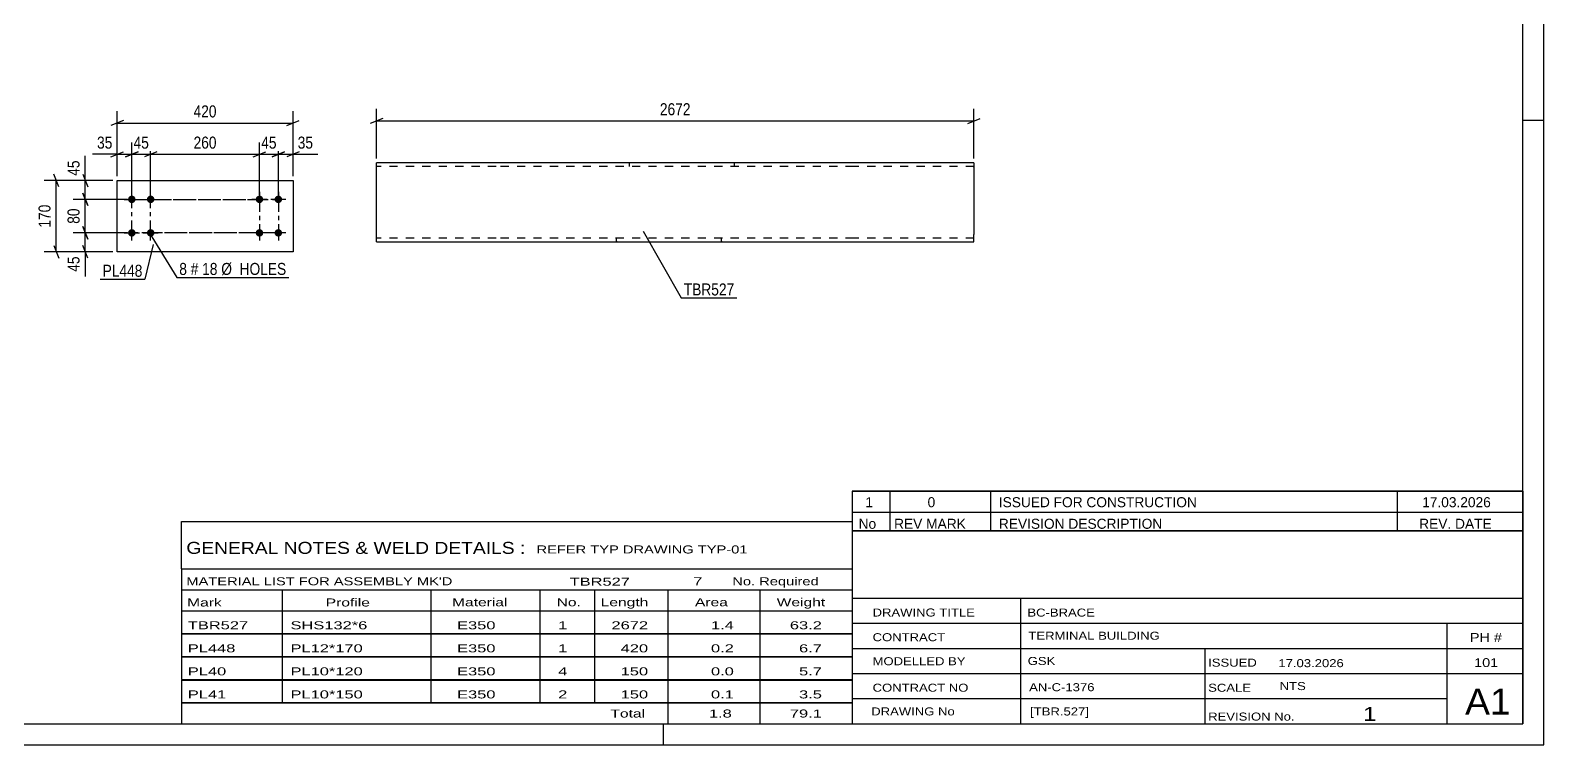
# Model space of a CAD drawing. Header units: millimetres. Extents: x 0 to 594, y 0 to 420.
# Drawn here: x 232.9 to 594, y 0 to 170.5 of the extents above; entities that cross this region are included whole.
import ezdxf

# ---------------------------------------------------------------- set-up
doc = ezdxf.new("R2010")
doc.units = ezdxf.units.MM
doc.linetypes.add('DXK_LINE_DOT2', pattern=[3.9198, 1.9599, -1.9599])
doc.linetypes.add('DXK_LINE_DOT3', pattern=[5.9187, 2.979, -0.9799, 0.9799, -0.9799])
doc.styles.add('Arial Narrow', font='ARIALN.TTF', dxfattribs={"height": 0.2})

# ---------------------------------------------------------------- blocks, each defined once
blk = doc.blocks.new('Unknown-582682701-1128')
at = {"color": 5, "linetype": 'Continuous'}
for p, q in [((594, 0), (594, 420)), ((589, 5), (589, 415)), ((594, 149), (589, 149)), ((5, 5), (589, 5)), ((384, 0), (384, 5)), ((0, 0), (594, 0))]:
    blk.add_line(p, q, dxfattribs=at)
blk = doc.blocks.new('Bolt-582682701-4211 - 4209')
at = {"linetype": 'Continuous'}
for points in [[(287.6, 129.28, -1), (287.6, 131.08, -1)], [(292.1, 129.28, -1), (292.1, 131.08, -1)], [(287.6, 121.28, -1), (287.6, 123.08, -1)], [(292.1, 121.28, -1), (292.1, 123.08, -1)]]:
    blk.add_hatch(color=1, dxfattribs=at).paths.add_polyline_path(points)
at = {"color": 1, "linetype": 'Continuous'}
for p, q in [((289.4, 130.18), (285.8, 130.18)), ((287.6, 131.98), (287.6, 128.38)), ((293.9, 130.18), (290.3, 130.18)), ((292.1, 131.98), (292.1, 128.38)), ((287.6, 123.98), (287.6, 120.38)), ((292.1, 123.98), (292.1, 120.38)), ((289.4, 122.18), (285.8, 122.18)), ((293.9, 122.18), (290.3, 122.18))]:
    blk.add_line(p, q, dxfattribs=at)
blk = doc.blocks.new('Part-582682701-4210 - 4209')
at = {"color": 2, "linetype": 'Continuous'}
for p, q in [((253.64, 134.68), (295.6, 134.68)), ((253.64, 117.68), (253.64, 134.68)), ((295.6, 134.68), (295.6, 117.68)), ((295.6, 117.68), (253.64, 117.68))]:
    blk.add_line(p, q, dxfattribs=at)
blk = doc.blocks.new('Bolt-582682701-4212 - 4209')
at = {"linetype": 'Continuous'}
for points in [[(257.14, 131.08, -1), (257.14, 129.28, -1)], [(261.64, 131.08, -1), (261.64, 129.28, -1)], [(257.14, 123.08, -1), (257.14, 121.28, -1)], [(261.64, 123.08, -1), (261.64, 121.28, -1)]]:
    blk.add_hatch(color=1, dxfattribs=at).paths.add_polyline_path(points)
at = {"color": 1, "linetype": 'Continuous'}
for p, q in [((255.34, 130.18), (258.94, 130.18)), ((257.14, 128.38), (257.14, 131.98)), ((259.84, 130.18), (263.44, 130.18)), ((261.64, 128.38), (261.64, 131.98)), ((257.14, 120.38), (257.14, 123.98)), ((261.64, 120.38), (261.64, 123.98)), ((255.34, 122.18), (258.94, 122.18)), ((259.84, 122.18), (263.44, 122.18))]:
    blk.add_line(p, q, dxfattribs=at)
blk = doc.blocks.new('Part-582682701-1532 - 1515')
at = {"color": 2, "linetype": 'Continuous'}
for p, q in [((344.08, 138.91), (315.51, 138.91)), ((315.51, 120.18), (315.51, 138.91)), ((429.4, 138.91), (344.18, 138.91)), ((458.07, 138.91), (429.5, 138.91)), ((458.07, 138.91), (458.07, 121.77)), ((315.51, 120.05), (315.51, 120.18)), ((315.51, 120.05), (344.08, 120.05)), ((344.18, 120.05), (429.4, 120.05)), ((429.5, 120.05), (458.07, 120.05)), ((458.07, 120.05), (458.07, 121.77))]:
    blk.add_line(p, q, dxfattribs=at)
at = {"color": 7, "linetype": 'DXK_LINE_DOT2'}
for p, q in [((344.08, 138.05), (315.51, 138.05)), ((429.4, 138.05), (344.18, 138.05)), ((375.77, 138.91), (375.77, 138.05)), ((400.83, 138.91), (400.83, 138.05)), ((458.07, 138.05), (429.5, 138.05)), ((458.07, 138.05), (458.07, 137.99)), ((458.07, 137.99), (458.07, 138.05)), ((458.07, 137.85), (458.07, 137.99)), ((458.07, 137.99), (458.07, 137.85)), ((315.51, 120.91), (315.51, 120.97)), ((344.08, 120.91), (315.51, 120.91)), ((429.4, 120.91), (344.18, 120.91)), ((372.75, 120.05), (372.75, 120.91)), ((372.75, 120.18), (372.75, 120.05)), ((397.8, 120.05), (397.8, 120.91)), ((397.8, 120.18), (397.8, 120.05)), ((458.07, 120.91), (429.5, 120.91)), ((458.07, 120.97), (458.07, 121.44)), ((458.07, 120.91), (458.07, 120.97))]:
    blk.add_line(p, q, dxfattribs=at)
blk = doc.blocks.new('Rectangle-582682701-4396 - 4209')
at = {"color": 1, "linetype": 'DXK_LINE_DOT3'}
blk.add_lwpolyline([(257.14, 130.18), (292.1, 130.18), (292.1, 122.18), (257.14, 122.18), (257.14, 130.18)], close=True, dxfattribs=at)
blk = doc.blocks.new('Rectangle-582682701-4406 - 4209')
at = {"color": 1, "linetype": 'DXK_LINE_DOT3'}
blk.add_lwpolyline([(261.64, 130.18), (287.6, 130.18), (287.6, 122.18), (261.64, 122.18), (261.64, 130.18)], close=True, dxfattribs=at)
blk = doc.blocks.new('StraightDimension-582682701-4468 - 4209')
at = {"color": 7, "linetype": 'Continuous'}
for p, q in [((255.14, 148.99), (252.14, 147.79)), ((253.64, 135.68), (253.64, 151.24)), ((253.64, 148.39), (295.6, 148.39)), ((294.1, 147.79), (297.1, 148.99)), ((295.6, 135.68), (295.6, 151.24))]:
    blk.add_line(p, q, dxfattribs=at)
at = {"color": 0}
blk.add_wipeout([(277.96, 149.14), (277.96, 153.34), (271.27, 153.34), (271.27, 149.14)], dxfattribs=at)
at = {"color": 3, "style": 'Arial Narrow'}
blk.add_text('420', height=2.863, dxfattribs=at).set_placement((271.87, 149.74))
blk = doc.blocks.new('StraightDimension-582682701-4247 - 4209')
at = {"color": 7, "linetype": 'Continuous'}
for p, q in [((252.64, 134.68), (243.17, 134.68)), ((245.42, 136.18), (246.62, 133.18)), ((246.02, 130.18), (246.02, 134.68)), ((256.14, 130.18), (243.17, 130.18)), ((246.62, 128.68), (245.42, 131.68))]:
    blk.add_line(p, q, dxfattribs=at)
at = {"color": 0}
blk.add_wipeout([(245.27, 140.06), (241.07, 140.06), (241.07, 135.21), (245.27, 135.21)], dxfattribs=at)
at = {"color": 7, "linetype": 'Continuous'}
blk.add_line((246.02, 134.68), (246.02, 140.59), dxfattribs=at)
blk.add_line((246.02, 134.68), (246.02, 140.59), dxfattribs=at)
at = {"color": 3, "style": 'Arial Narrow'}
blk.add_text('45', height=2.863, rotation=90.0002, dxfattribs=at).set_placement((244.67, 135.81))
blk = doc.blocks.new('StraightDimension-582682701-4248 - 4209')
at = {"color": 7, "linetype": 'Continuous'}
for p, q in [((256.14, 130.18), (243.17, 130.18)), ((245.42, 131.68), (246.62, 128.68)), ((246.02, 122.18), (246.02, 130.18)), ((246.62, 120.68), (245.42, 123.68)), ((256.14, 122.18), (243.17, 122.18))]:
    blk.add_line(p, q, dxfattribs=at)
at = {"color": 0}
blk.add_wipeout([(245.27, 128.61), (241.07, 128.61), (241.07, 123.75), (245.27, 123.75)], dxfattribs=at)
at = {"color": 3, "style": 'Arial Narrow'}
blk.add_text('80', height=2.863, rotation=90.0002, dxfattribs=at).set_placement((244.67, 124.35))
blk = doc.blocks.new('StraightDimension-582682701-4249 - 4209')
at = {"color": 7, "linetype": 'Continuous'}
for p, q in [((245.42, 123.68), (246.62, 120.68)), ((256.14, 122.18), (243.17, 122.18)), ((246.62, 116.18), (245.42, 119.18)), ((246.02, 117.68), (246.02, 122.18)), ((252.64, 117.68), (243.17, 117.68))]:
    blk.add_line(p, q, dxfattribs=at)
at = {"color": 0}
blk.add_wipeout([(245.27, 117.16), (241.07, 117.16), (241.07, 112.3), (245.27, 112.3)], dxfattribs=at)
at = {"color": 7, "linetype": 'Continuous'}
blk.add_line((246.02, 117.68), (246.02, 111.78), dxfattribs=at)
blk.add_line((246.02, 117.68), (246.02, 111.78), dxfattribs=at)
at = {"color": 3, "style": 'Arial Narrow'}
blk.add_text('45', height=2.863, rotation=90.0002, dxfattribs=at).set_placement((244.67, 112.9))
blk = doc.blocks.new('StraightDimension-582682701-4263 - 4209')
at = {"color": 7, "linetype": 'Continuous'}
for p, q in [((252.64, 134.68), (236.25, 134.68)), ((239.7, 133.18), (238.5, 136.18)), ((239.1, 117.68), (239.1, 134.68)), ((238.5, 119.18), (239.7, 116.18)), ((252.64, 117.68), (236.25, 117.68))]:
    blk.add_line(p, q, dxfattribs=at)
at = {"color": 0}
blk.add_wipeout([(238.35, 129.52), (234.15, 129.52), (234.15, 122.84), (238.35, 122.84)], dxfattribs=at)
at = {"color": 3, "style": 'Arial Narrow'}
blk.add_text('170', height=2.863, rotation=90.0002, dxfattribs=at).set_placement((237.75, 123.44))
blk = doc.blocks.new('StraightDimension-582682701-4417 - 4209')
at = {"color": 7, "linetype": 'Continuous'}
for p, q in [((290.6, 140.34), (293.6, 141.54)), ((292.1, 131.18), (292.1, 143.79)), ((292.1, 140.94), (295.6, 140.94)), ((297.1, 141.54), (294.1, 140.34)), ((295.6, 135.68), (295.6, 143.79))]:
    blk.add_line(p, q, dxfattribs=at)
at = {"color": 0}
blk.add_wipeout([(300.98, 141.69), (300.98, 145.89), (296.12, 145.89), (296.12, 141.69)], dxfattribs=at)
at = {"color": 7, "linetype": 'Continuous'}
blk.add_line((295.6, 140.94), (301.5, 140.94), dxfattribs=at)
blk.add_line((295.6, 140.94), (301.5, 140.94), dxfattribs=at)
at = {"color": 3, "style": 'Arial Narrow'}
blk.add_text('35', height=2.863, dxfattribs=at).set_placement((296.72, 142.29))
blk = doc.blocks.new('StraightDimension-582682701-4418 - 4209')
at = {"color": 7, "linetype": 'Continuous'}
for p, q in [((286.1, 140.34), (289.1, 141.54)), ((287.6, 131.18), (287.6, 143.79)), ((287.6, 140.94), (292.1, 140.94)), ((293.6, 141.54), (290.6, 140.34)), ((292.1, 131.18), (292.1, 143.79))]:
    blk.add_line(p, q, dxfattribs=at)
at = {"color": 0}
blk.add_wipeout([(292.27, 141.69), (292.27, 145.89), (287.42, 145.89), (287.42, 141.69)], dxfattribs=at)
at = {"color": 3, "style": 'Arial Narrow'}
blk.add_text('45', height=2.863, dxfattribs=at).set_placement((288.02, 142.29))
blk = doc.blocks.new('StraightDimension-582682701-4419 - 4209')
at = {"color": 7, "linetype": 'Continuous'}
for p, q in [((263.14, 141.54), (260.14, 140.34)), ((261.64, 131.18), (261.64, 143.79)), ((261.64, 140.94), (287.6, 140.94)), ((286.1, 140.34), (289.1, 141.54)), ((287.6, 131.18), (287.6, 143.79))]:
    blk.add_line(p, q, dxfattribs=at)
at = {"color": 0}
blk.add_wipeout([(277.96, 141.69), (277.96, 145.89), (271.27, 145.89), (271.27, 141.69)], dxfattribs=at)
at = {"color": 3, "style": 'Arial Narrow'}
blk.add_text('260', height=2.863, dxfattribs=at).set_placement((271.87, 142.29))
blk = doc.blocks.new('StraightDimension-582682701-4420 - 4209')
at = {"color": 7, "linetype": 'Continuous'}
for p, q in [((255.64, 140.34), (258.64, 141.54)), ((257.14, 131.18), (257.14, 143.79)), ((257.14, 140.94), (261.64, 140.94)), ((263.14, 141.54), (260.14, 140.34)), ((261.64, 131.18), (261.64, 143.79))]:
    blk.add_line(p, q, dxfattribs=at)
at = {"color": 0}
blk.add_wipeout([(261.81, 141.69), (261.81, 145.89), (256.96, 145.89), (256.96, 141.69)], dxfattribs=at)
at = {"color": 3, "style": 'Arial Narrow'}
blk.add_text('45', height=2.863, dxfattribs=at).set_placement((257.56, 142.29))
blk = doc.blocks.new('StraightDimension-582682701-4421 - 4209')
at = {"color": 7, "linetype": 'Continuous'}
for p, q in [((252.14, 140.34), (255.14, 141.54)), ((253.64, 135.68), (253.64, 143.79)), ((253.64, 140.94), (257.14, 140.94)), ((258.64, 141.54), (255.64, 140.34)), ((257.14, 131.18), (257.14, 143.79))]:
    blk.add_line(p, q, dxfattribs=at)
at = {"color": 0}
blk.add_wipeout([(253.11, 141.69), (253.11, 145.89), (248.25, 145.89), (248.25, 141.69)], dxfattribs=at)
at = {"color": 7, "linetype": 'Continuous'}
blk.add_line((253.64, 140.94), (247.73, 140.94), dxfattribs=at)
blk.add_line((253.64, 140.94), (247.73, 140.94), dxfattribs=at)
at = {"color": 3, "style": 'Arial Narrow'}
blk.add_text('35', height=2.863, dxfattribs=at).set_placement((248.85, 142.29))
blk = doc.blocks.new('StraightDimension-582682701-4482 - 1515')
at = {"color": 7, "linetype": 'Continuous'}
for p, q in [((315.51, 139.91), (315.51, 151.76)), ((458.07, 139.91), (458.07, 151.76)), ((317.01, 149.51), (314.01, 148.31)), ((315.51, 148.91), (458.07, 148.91)), ((456.57, 148.31), (459.57, 149.51))]:
    blk.add_line(p, q, dxfattribs=at)
at = {"color": 0}
blk.add_wipeout([(391.04, 149.66), (391.04, 153.86), (382.53, 153.86), (382.53, 149.66)], dxfattribs=at)
at = {"color": 3, "style": 'Arial Narrow'}
blk.add_text('2672', height=2.863, dxfattribs=at).set_placement((383.13, 150.26))
blk = doc.blocks.new('Unknown-582682701-4611')
at = {"color": 7, "linetype": 'Continuous'}
for p, q in [((429, 51.05), (429, 5)), ((429, 51.05), (589, 51.05)), ((589, 51), (589, 5)), ((429, 35), (589, 35)), ((469.14, 35), (469.14, 5)), ((429, 29), (589, 29)), ((571, 5.05), (571, 29.05)), ((429, 23), (589, 23)), ((513.14, 23), (513.14, 5)), ((429, 17), (589, 17)), ((429, 11), (571, 11)), ((429, 5), (589, 5))]:
    blk.add_line(p, q, dxfattribs=at)
at = {"color": 7, "style": 'Arial Narrow'}
for s, height, width, p in [('DRAWING TITLE', 1.9089, 1.425378, (433.88, 30.61)), ('BC-BRACE', 1.909, 1.425378, (470.81, 30.59)), ('CONTRACT', 1.909, 1.425378, (433.88, 24.71)), ('TERMINAL BUILDING', 1.9089, 1.425378, (471.06, 25.07)), ('MODELLED BY', 1.9089, 1.425378, (433.88, 18.98)), ('GSK', 1.909, 1.425378, (470.88, 19.04)), ('ISSUED', 1.909, 1.425378, (513.94, 18.64)), ('17.03.2026', 1.909, 1.425378, (530.69, 18.52)), ('CONTRACT NO', 1.9089, 1.425378, (433.88, 12.66)), ('AN-C-1376', 1.909, 1.425378, (471.23, 12.78)), ('SCALE', 1.909, 1.425378, (513.94, 12.65)), ('A1', 6.204, 1.25, (575.24, 7.2)), ('DRAWING No', 1.909, 1.425378, (433.56, 7)), ('[TBR.527]', 1.909, 1.425378, (471.46, 6.99)), ('REVISION No.', 1.9089, 1.425378, (513.94, 5.77)), ('1', 3.34, 1.5, (550.91, 5.68))]:
    blk.add_text(s, height=height, dxfattribs=dict(at, width=width)).set_placement(p)
at = {"color": 7, "linetype": 'Continuous', "style": 'Arial Narrow'}
for s, height, width, p in [('PH #', 2.1, 1.42538, (576.4, 24.55)), ('101', 2.1, 1.42538, (577.41, 18.55)), ('NTS', 1.909, 1.425378, (531, 13.05))]:
    blk.add_text(s, height=height, dxfattribs=dict(at, width=width)).set_placement(p)
blk = doc.blocks.new('Unknown-582682701-4612')
at = {"color": 7, "linetype": 'Continuous'}
for p, q in [((429, 60.55), (589, 60.55)), ((589, 60.55), (429, 60.55)), ((429, 60.55), (429, 55.55)), ((438, 60.55), (438, 55.55)), ((462, 60.55), (462, 55.55)), ((559, 60.55), (559, 55.55)), ((589, 60.55), (589, 55.55)), ((429, 55.55), (589, 55.55)), ((429, 55.55), (429, 51.05)), ((429, 55.55), (589, 55.55)), ((438, 55.55), (438, 51.05)), ((462, 55.55), (462, 51.05)), ((559, 55.55), (559, 51.05)), ((589, 55.55), (589, 51.05)), ((589, 51.05), (429, 51.05))]:
    blk.add_line(p, q, dxfattribs=at)
at = {"color": 7, "linetype": 'Continuous', "style": 'Arial Narrow'}
for s, height, width, p in [('1', 2.39, 1.196471, (432.16, 56.7)), ('0', 2.39, 1.196471, (447, 56.7)), ('ISSUED FOR CONSTRUCTION', 2.3861, 1.196471, (464, 56.7)), ('17.03.2026', 2.386, 1.196471, (565, 56.7)), ('No', 2.386, 1.2, (430.54, 51.55)), ('REV MARK', 2.386, 1.2, (439, 51.55)), ('REVISION DESCRIPTION', 2.3861, 1.2, (464, 51.55)), ('REV. DATE', 2.386, 1.2, (564.28, 51.55))]:
    blk.add_text(s, height=height, dxfattribs=dict(at, width=width)).set_placement(p)
blk = doc.blocks.new('Unknown-582682701-4613')
at = {"color": 7, "linetype": 'Continuous'}
for p, q in [((269, 53.25), (429, 53.25)), ((269, 42), (269, 53.25)), ((429, 53.25), (429, 42)), ((269, 42), (429, 42)), ((269, 42), (269, 37)), ((429, 42), (429, 37)), ((269, 37), (429, 37)), ((269, 37), (269, 32)), ((293, 37), (293, 32)), ((328.5, 37), (328.5, 32)), ((354.5, 37), (354.5, 32)), ((367.5, 37), (367.5, 32)), ((385, 37), (385, 32)), ((407, 37), (407, 32)), ((429, 37), (429, 32)), ((269, 32), (429, 32)), ((269, 31.95), (269, 26.55)), ((269, 31.95), (429, 31.95)), ((293, 32), (293, 26.5)), ((328.5, 32), (328.5, 26.5)), ((354.5, 32), (354.5, 26.5)), ((367.5, 32), (367.5, 26.5)), ((385, 32), (385, 26.5)), ((407, 32), (407, 26.5)), ((429, 31.95), (429, 26.55)), ((269, 26.55), (429, 26.55)), ((269, 26.45), (269, 21.05)), ((269, 26.45), (429, 26.45)), ((293, 26.5), (293, 21)), ((328.5, 26.5), (328.5, 21)), ((354.5, 26.5), (354.5, 21)), ((367.5, 26.5), (367.5, 21)), ((385, 26.5), (385, 21)), ((407, 26.5), (407, 21)), ((429, 26.45), (429, 21.05)), ((269, 21.05), (429, 21.05)), ((269, 20.95), (269, 15.55)), ((269, 20.95), (429, 20.95)), ((293, 21), (293, 15.5)), ((328.5, 21), (328.5, 15.5)), ((354.5, 21), (354.5, 15.5)), ((367.5, 21), (367.5, 15.5)), ((385, 21), (385, 15.5)), ((407, 21), (407, 15.5)), ((429, 20.95), (429, 15.55)), ((269, 15.55), (429, 15.55)), ((269, 15.45), (269, 10.05)), ((269, 15.45), (429, 15.45)), ((293, 15.5), (293, 10)), ((328.5, 15.5), (328.5, 10)), ((354.5, 15.5), (354.5, 10)), ((367.5, 15.5), (367.5, 10)), ((385, 15.5), (385, 10)), ((407, 15.5), (407, 10)), ((429, 15.45), (429, 10.05)), ((269, 10.05), (429, 10.05)), ((269, 10), (429, 10)), ((269, 10), (269, 5)), ((385, 10), (385, 5)), ((407, 10), (407, 5)), ((429, 10), (429, 5)), ((269, 5), (429, 5))]:
    blk.add_line(p, q, dxfattribs=at)
at = {"color": 7, "style": 'Arial Narrow'}
for s, height, width, p in [('GENERAL NOTES & WELD DETAILS :', 2.8633, 1.4, (270.15, 45.56)), ('REFER TYP DRAWING TYP-01', 1.9089, 1.6, (353.7, 45.66)), ("MATERIAL LIST FOR ASSEMBLY MK'D", 1.9089, 1.6, (270.15, 38.06)), ('TBR527', 1.909, 1.794707, (361.59, 37.97)), ('7', 1.91, 1.794707, (391.08, 38.06)), ('No. Required', 1.9089, 1.6, (400.41, 38.06)), ('Mark', 1.909, 1.7, (270.34, 33)), ('Profile', 1.909, 1.7, (303.41, 33)), ('Material', 1.909, 1.7, (333.54, 33.06)), ('No.', 1.909, 1.7, (358.5, 33.06)), ('Length', 1.909, 1.7, (369, 33.06)), ('Area', 1.909, 1.7, (391.5, 33.06)), ('Weight', 1.909, 1.7, (411, 33.06))]:
    blk.add_text(s, height=height, dxfattribs=dict(at, width=width)).set_placement(p)
at = {"color": 7, "linetype": 'Continuous', "style": 'Arial Narrow'}
for s, height, width, p in [('TBR527', 1.909, 1.794707, (270.5, 27.56)), ('SHS132*6', 1.909, 1.794707, (295, 27.56)), ('E350', 1.909, 1.794707, (334.74, 27.56)), ('1', 1.91, 1.794707, (358.86, 27.56)), ('2672', 1.909, 1.794707, (371.58, 27.56)), ('1.4', 1.909, 1.794707, (395.32, 27.56)), ('63.2', 1.909, 1.794707, (414.14, 27.56)), ('PL448', 1.909, 1.794707, (270.5, 22.06)), ('PL12*170', 1.909, 1.794707, (295, 22.06)), ('E350', 1.909, 1.794707, (334.74, 22.06)), ('1', 1.91, 1.794707, (358.86, 22.06)), ('420', 1.909, 1.794707, (373.77, 22.06)), ('0.2', 1.909, 1.794707, (395.32, 22.06)), ('6.7', 1.909, 1.794707, (416.33, 22.06)), ('PL40', 1.909, 1.794707, (270.5, 16.56)), ('PL10*120', 1.909, 1.794707, (295, 16.56)), ('E350', 1.909, 1.794707, (334.74, 16.56)), ('4', 1.91, 1.794707, (358.86, 16.56)), ('150', 1.909, 1.794707, (373.77, 16.56)), ('0.0', 1.909, 1.794707, (395.32, 16.56)), ('5.7', 1.909, 1.794707, (416.33, 16.56)), ('PL41', 1.909, 1.794707, (270.5, 11.06)), ('PL10*150', 1.909, 1.794707, (295, 11.06)), ('E350', 1.909, 1.794707, (334.74, 11.06)), ('2', 1.91, 1.794707, (358.86, 11.06)), ('150', 1.909, 1.794707, (373.77, 11.06)), ('0.1', 1.909, 1.794707, (395.32, 11.06)), ('3.5', 1.909, 1.794707, (416.33, 11.06)), ('Total', 1.909, 1.7, (371.33, 6.5)), ('1.8', 1.909, 1.794707, (394.83, 6.5)), ('79.1', 1.909, 1.794707, (414.14, 6.5))]:
    blk.add_text(s, height=height, dxfattribs=dict(at, width=width)).set_placement(p)
blk = doc.blocks.new('Mark-582682701-4266 - 4209')
at = {"color": 0}
blk.add_wipeout([(259.68, 111.7), (259.68, 114.7), (250.18, 114.7), (250.18, 111.7)], dxfattribs=at)
blk.add_wipeout([(259.68, 111.7), (259.68, 114.7), (250.18, 114.7), (250.18, 111.7)], dxfattribs=at)
at = {"color": 30, "linetype": 'Continuous'}
for p in [(262.27, 119.42), (249.58, 111.1)]:
    blk.add_line(p, (260.28, 111.1), dxfattribs=at)
at = {"color": 3, "style": 'Arial Narrow'}
blk.add_text('PL448', height=2.863, dxfattribs=at).set_placement((250.18, 111.7))
blk = doc.blocks.new('MarkSet-582682701-4381 - 4209')
at = {"color": 0}
blk.add_wipeout([(270.3, 112.14), (270.3, 115.14), (268.47, 115.14), (268.47, 112.14)], dxfattribs=at)
blk.add_wipeout([(270.3, 112.14), (270.3, 115.14), (268.47, 115.14), (268.47, 112.14)], dxfattribs=at)
at = {"color": 7, "linetype": 'Continuous'}
blk.add_line((261.28, 122.23), (267.87, 111.54), dxfattribs=at)
at = {"color": 0}
blk.add_wipeout([(273.02, 112.14), (273.02, 115.14), (271.2, 115.14), (271.2, 112.14)], dxfattribs=at)
blk.add_wipeout([(273.02, 112.14), (273.02, 115.14), (271.2, 115.14), (271.2, 112.14)], dxfattribs=at)
at = {"color": 3, "style": 'Arial Narrow'}
blk.add_text('8', height=2.86, dxfattribs=at).set_placement((268.47, 112.14))
at = {"color": 0}
blk.add_wipeout([(277.58, 112.14), (277.58, 115.14), (273.92, 115.14), (273.92, 112.14)], dxfattribs=at)
blk.add_wipeout([(277.58, 112.14), (277.58, 115.14), (273.92, 115.14), (273.92, 112.14)], dxfattribs=at)
at = {"color": 3, "style": 'Arial Narrow'}
blk.add_text('#', height=2.86, dxfattribs=at).set_placement((271.2, 112.14))
at = {"color": 0}
blk.add_wipeout([(294.01, 112.14), (294.01, 115.14), (278.48, 115.14), (278.48, 112.14)], dxfattribs=at)
blk.add_wipeout([(294.01, 112.14), (294.01, 115.14), (278.48, 115.14), (278.48, 112.14)], dxfattribs=at)
at = {"color": 7, "linetype": 'Continuous'}
blk.add_line((267.87, 111.54), (294.61, 111.54), dxfattribs=at)
at = {"color": 3, "style": 'Arial Narrow'}
for s, p in [('18', (273.92, 112.14)), ('Ø  HOLES', (278.48, 112.14))]:
    blk.add_text(s, height=2.863, dxfattribs=at).set_placement(p)
blk = doc.blocks.new('Mark-582682701-1528 - 1515')
at = {"color": 0}
blk.add_wipeout([(400.89, 107.24), (400.89, 110.24), (388.83, 110.24), (388.83, 107.24)], dxfattribs=at)
blk.add_wipeout([(400.89, 107.24), (400.89, 110.24), (388.83, 110.24), (388.83, 107.24)], dxfattribs=at)
at = {"color": 30, "linetype": 'Continuous'}
for p, q in [((379.13, 122.62), (388.23, 106.64)), ((388.23, 106.64), (401.49, 106.64))]:
    blk.add_line(p, q, dxfattribs=at)
at = {"color": 3, "style": 'Arial Narrow'}
blk.add_text('TBR527', height=2.863, dxfattribs=at).set_placement((388.83, 107.24))

msp = doc.modelspace()

# ---------------------------------------------------------------- block references
for name in ['Unknown-582682701-1128', 'Part-582682701-1532 - 1515', 'Part-582682701-4210 - 4209', 'Bolt-582682701-4212 - 4209', 'Rectangle-582682701-4396 - 4209', 'Rectangle-582682701-4406 - 4209', 'Bolt-582682701-4211 - 4209', 'Unknown-582682701-4612', 'Unknown-582682701-4613', 'Unknown-582682701-4611']:
    msp.add_blockref(name, (0, 0))

# ---------------------------------------------------------------- next in the draw order: block references
for name in ['StraightDimension-582682701-4468 - 4209', 'StraightDimension-582682701-4482 - 1515', 'Mark-582682701-1528 - 1515']:
    msp.add_blockref(name, (0, 0))

# ---------------------------------------------------------------- next in the draw order: block references
for name in ['StraightDimension-582682701-4417 - 4209', 'StraightDimension-582682701-4247 - 4209']:
    msp.add_blockref(name, (0, 0))

# ---------------------------------------------------------------- next in the draw order: block references
for name in ['StraightDimension-582682701-4418 - 4209', 'StraightDimension-582682701-4248 - 4209']:
    msp.add_blockref(name, (0, 0))

# ---------------------------------------------------------------- next in the draw order: block references
for name in ['StraightDimension-582682701-4419 - 4209', 'StraightDimension-582682701-4249 - 4209']:
    msp.add_blockref(name, (0, 0))

# ---------------------------------------------------------------- next in the draw order: block references
for name in ['StraightDimension-582682701-4420 - 4209', 'StraightDimension-582682701-4263 - 4209']:
    msp.add_blockref(name, (0, 0))

# ---------------------------------------------------------------- next in the draw order: block references
for name in ['StraightDimension-582682701-4421 - 4209', 'Mark-582682701-4266 - 4209']:
    msp.add_blockref(name, (0, 0))

# ---------------------------------------------------------------- next in the draw order: block references
msp.add_blockref('MarkSet-582682701-4381 - 4209', (0, 0))

doc.saveas('drawing.dxf')
